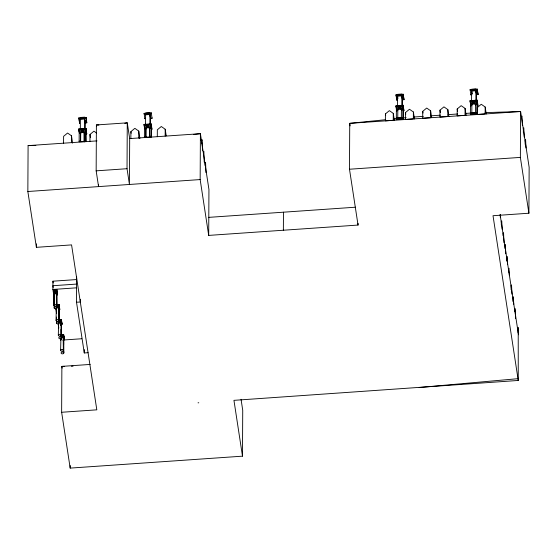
<?xml version="1.0" encoding="UTF-8"?>
<svg xmlns="http://www.w3.org/2000/svg" width="557" height="557" viewBox="0 0 557 557"><rect width="100%" height="100%" fill="white"/><g stroke="black" fill="none" stroke-linecap="round" stroke-linejoin="round"><path stroke-width="0.84" d="M90.192 364.431L61.876 366.388L61.639 412.271L96.814 409.834L71.575 244.899L36.393 247.329L27.85 191.504L28.094 145.621L97.015 140.886M36.393 247.329L36.414 243.869M54.335 298.9L52.887 289.466L52.936 281.194L76.622 279.558M53.667 292L53.764 292.634M53.813 292.516L54.154 294.597M54.071 294.625L53.361 289.821M56.459 309.685L56.132 308.209M57.106 292.404L57.155 292.021M57.113 291.764L56.751 289.389L53.298 289.703L56.703 289.57M56.389 294.653A1.636 1.121 0.3 0 0 57.232 293.553L57.239 293.407A1.636 1.121 0.3 0 0 56.076 292.446M57.343 305.006L58.972 304.749M57.406 294.375L56.661 289.515L53.409 289.737L53.751 292.126M58.743 324.564L58.527 323.749M59.411 307.485L59.314 306.83M58.694 309.741A1.636 1.121 0.3 0 0 59.543 308.641L59.543 308.494A1.636 1.121 0.3 0 0 58.381 307.534M59.62 319.885L61.249 319.634M59.829 309.476L59.056 304.595M60.664 338.705L60.657 340.202L60.504 339.206M61.653 322.259L61.59 321.716M61.688 322.371L61.743 321.988L62.078 324.459M60.476 319.419L58.75 319.537L61.34 319.433L61.702 321.73M61.931 334.973L63.561 334.569L64.299 339.429M62.106 324.355L61.249 319.481L58.784 319.913M63.575 143.24L63.609 136.326L67.557 133.032L71.477 135.783L72.605 143.156M63.999 337.451L64.013 336.811M64.41 339.443L64.048 337.069M71.442 142.696L71.477 135.783M241.049 399.292L242.727 410.286L242.49 456.169L70.182 468.103L70.196 465.499M88.069 352.692L84.274 352.957L76.504 302.221L76.636 276.975M79.31 132.712L78.816 128.904L85.994 128.402L86.746 133.854L85.994 128.402M78.871 117.868L79.623 123.32L78.871 117.868L86.05 117.374L86.801 122.825L85.207 122.937M79.212 129.127L79.143 141.736L86.307 141.562L86.008 130.895M80.326 129.294L80.382 118.787L84.685 118.488L85.291 122.958M80.577 141.631L80.626 133.227A1.803 1.309 -8.7 0 1 81.963 131.87L82.889 131.8A1.803 1.309 -8.7 0 1 84.211 132.977L84.232 141.777L84.211 132.977L85.312 132.9A2.973 2.151 -8.7 0 0 83.042 130.999M81.816 131.09A2.931 2.124 -8.7 0 0 79.526 133.304L80.626 133.227L80.681 133.617L80.64 141.499L80.584 141.109L79.15 141.206M80.319 299.36L80.319 302.04L76.504 302.221M84.629 128.994L84.685 118.488M85.256 128.778L85.291 121.906M85.263 120.611L85.256 121.656L85.047 120.277M84.274 352.957L84.288 349.573M85.604 141.283L85.674 128.674L80.828 129.015M86.801 122.825L86.05 117.374M89.935 141.381L89.976 134.46L93.924 131.167L96.535 132.998M98.575 184.875L98.568 186.609L96.159 170.846L96.396 124.963L127.268 122.825L129.684 138.589L129.44 184.471L127.031 168.708L127.268 122.825L124.754 123.355M130.86 138.547L130.895 131.626L134.85 128.333L138.763 131.083L139.891 138.456L138.728 138.004L138.763 131.083M144.555 128.194L144.054 124.385L151.239 123.891L151.984 129.342L151.991 128.813M144.117 113.35L144.11 113.879L151.295 113.377L151.295 112.855L144.117 113.35L144.869 118.801L144.869 118.279M144.451 124.608L144.388 137.217L151.553 137.043L151.595 128.59M145.572 124.775L145.621 114.269L149.93 113.969L150.536 117.91M145.823 137.119L145.864 128.709A1.803 1.309 -8.7 0 1 147.208 127.351L148.134 127.288A1.803 1.309 -8.7 0 1 149.457 128.458L149.471 137.259L149.457 128.458L150.557 128.389A2.973 2.151 -8.7 0 0 148.287 126.488M145.885 137.509L145.927 129.099L145.864 128.709L144.771 128.785A2.931 2.124 -8.7 0 1 147.062 126.571M149.875 124.483L149.93 113.969M150.501 124.26L150.536 117.388M150.85 136.771L150.912 124.684L144.451 125.13M151.239 123.891L151.232 124.413L144.054 124.907M150.453 118.418L152.047 118.307L152.047 117.778M157.304 136.716L157.339 129.795L161.293 126.502L165.206 129.252L166.216 135.811M165.171 136.173L165.206 129.252M358.047 223.343L358.04 225.063L208.701 235.402L200.158 179.57L200.402 133.687L129.684 138.589M201.669 143.706L201.683 140.253L202.114 139.925L202.483 150.836M203.402 154.171L203.416 151.581L203.848 151.26L204.217 162.164M205.136 165.506L205.15 162.909L205.582 162.588L205.958 172.628M208.701 235.402L208.945 189.519L200.402 133.687L193.53 134.481M283.367 230.229L283.464 212.196M358.04 225.063L349.49 169.231L349.733 123.348L385.646 119.706M385.416 113.927L385.381 120.841L393.249 120.298L393.284 113.377L389.364 110.634L385.416 113.927L385.674 115.626M395.992 105.774L396.744 111.226L395.992 105.774L403.171 105.273L403.922 110.725L403.171 105.273M396.048 94.739L396.8 100.19L396.048 94.739L403.233 94.244L403.978 99.696L402.384 99.8M402.962 106.283L403.533 109.98L403.484 118.857L396.319 119.651L396.389 105.99L399.62 105.767M397.503 106.164L397.559 95.658L401.869 95.358M397.761 118.502L397.802 110.098A1.803 1.309 -8.7 0 1 399.139 108.733L400.072 108.671A1.803 1.309 -8.7 0 1 401.395 109.847L401.43 110.091A1.803 1.309 -8.7 0 0 400.107 108.914L400.33 107.299M401.346 118.251L401.395 109.847L402.495 109.771L402.189 108.88M401.813 105.865L401.869 94.836M402.439 105.649L402.474 98.777M402.781 119.205L402.85 105.545M403.978 99.696L403.233 94.244M405.517 112.535L405.482 119.449L413.35 118.906L413.385 111.992L409.465 109.242L405.517 112.535L405.781 114.241M422.749 111.337L422.714 118.258L430.582 117.715L430.617 110.794L426.697 108.044L422.749 111.337L423.007 113.036M439.981 110.147L439.939 117.067L447.807 116.517L447.849 109.604L443.929 106.853L439.981 110.147L440.364 112.66M457.213 108.956L457.172 115.87L465.039 115.327L465.081 108.406L461.161 105.663L457.213 108.956L457.596 111.491M470.059 100.643L470.811 106.095L470.059 100.643L477.238 100.149L477.99 105.6L477.997 105.071M478.052 94.565L477.3 89.113L470.122 89.607L470.115 90.137L477.293 89.635L478.052 94.565L476.451 94.676L475.936 90.756L471.626 91.056L472.106 94.21M477.6 104.848L477.551 113.725L470.387 114.526L470.456 100.866L472.071 100.754M470.874 94.537L470.867 95.059L470.122 89.607M471.57 101.033L471.633 90.004M471.828 113.377L471.87 104.967A1.803 1.309 -8.7 0 1 473.206 103.609L474.139 103.546A1.803 1.309 -8.7 0 1 475.462 104.723L475.504 105.008A1.803 1.309 -8.7 0 0 474.181 103.832L474.397 102.168M475.42 113.127L475.462 104.723L476.562 104.646M475.88 100.74L475.936 89.705M476.507 100.518L476.541 94.168L475.936 90.227L471.626 90.526L472.113 93.68M476.848 114.074L476.917 100.42L474.494 100.587M477.238 100.149L477.238 100.671L470.059 101.165M477.293 89.635L477.3 89.113M477.314 107.564L477.279 114.477L485.147 113.934L485.182 107.021L481.262 104.27L477.314 107.564L477.669 109.889M500.325 217.432L500.339 214.835M501.3 224.722L501.321 221.261L501.753 220.941L502.136 229.254M503.117 235.681L503.131 233.084L503.563 232.763L503.932 242.803M504.921 248.366L504.941 244.906L505.366 244.586L505.749 253.762M506.724 261.052L506.752 256.728L507.176 256.408L507.559 264.721M508.541 272.011L508.562 268.551L508.987 268.23L509.377 275.68M511.096 289.619L511.124 285.302L511.549 284.975L511.932 294.159M512.906 301.441L512.934 297.125L513.359 296.797L513.749 304.247M514.724 311.537L514.738 308.947L515.169 308.62L515.545 318.667M518.191 332.801L518.219 327.551L518.254 380.459L233.947 400.344L242.49 456.169M518.254 380.459L493.015 215.712L528.906 213.227L520.363 157.401L520.607 111.518L485.168 112.625M521.554 118.112L521.561 116.385L521.993 116.058L522.369 125.241M523.35 132.524L523.371 128.207L523.803 127.88L524.179 137.064M525.16 144.354L525.181 140.03L525.613 139.703L525.996 148.016M528.906 213.227L529.15 167.344L520.607 111.518L349.733 123.348L350.123 125.889M53.723 305.361L53.98 290.81M53.82 305.118L54.064 290.594M54.126 307.993L54.308 297.717M56.027 320.449L56.334 308.244A1.636 1.121 0.3 0 0 56.48 309.142M56.431 323.074L56.536 317.086M58.304 335.328L58.596 323.979M60.616 350.416L60.915 338.21M59.411 307.304L59.794 309.574M63.595 334.646L61.054 334.701M83.153 130.429L82.951 132.19A1.803 1.309 -8.7 0 1 84.274 133.367M148.392 125.91L148.197 127.678A1.803 1.309 -8.7 0 1 149.52 128.855M397.03 118.251L396.326 118.599L403.491 117.805M396.319 119.651L397.023 119.302M471.097 113.12L470.393 113.475L477.558 112.674M470.387 114.526L475.128 113.893M80.681 133.617A1.803 1.309 -8.7 0 1 82.018 132.26L82.951 132.19M145.927 129.099A1.803 1.309 -8.7 0 1 147.264 127.741L148.197 127.678M399 107.954A2.931 2.124 -8.7 0 0 396.702 110.175L397.837 110.342A1.803 1.309 -8.7 0 1 399.181 108.984L400.107 108.914M473.067 102.829A2.931 2.124 -8.7 0 0 470.769 105.043L471.918 105.252A1.803 1.309 -8.7 0 1 473.255 103.894L474.181 103.832M393.339 118.926L396.758 118.578M402.746 117.973L406.164 117.624M419.177 387.512L517.954 378.683M397.607 94.328L401.91 94.029L402.335 96.786M471.675 89.197L475.984 88.897L476.402 91.661M396.048 95.261L403.226 94.767M80.424 117.457L84.734 117.158M145.669 112.939L149.979 112.639M397.559 96.18L401.862 95.888L402.467 99.828M78.871 118.397L86.05 117.896M80.375 119.316L84.685 119.017M145.621 114.798L149.93 114.498L150.529 118.439M402.391 99.278L403.985 99.167M476.458 94.147L478.052 94.042M395.992 106.296L403.171 105.802M146.066 124.496L150.912 124.162M78.809 129.426L85.987 128.932M470.449 102.439L476.91 101.994L477.593 106.429M79.205 129.649L85.667 129.203L86.349 133.638M144.444 126.181L150.905 125.736L151.588 130.171M396.326 118.077L402.788 117.631M470.393 112.946L476.855 112.5M413.872 117.005L423.306 116.357M431.021 115.821L440.455 115.167M448.176 114.631L457.61 113.983M465.325 113.447L470.47 113.092M400.671 118.021L397.761 117.98M473.311 113.036L471.828 112.848M85.611 140.761L84.17 140.858L84.232 141.248M144.388 136.688L145.83 136.59L145.885 136.98M150.85 136.242L149.415 136.34L149.478 136.73M398.638 119.191L403.484 118.857M200.423 140.044L202.114 139.925M96.159 170.846L127.031 168.708M27.85 191.504L200.158 179.57M349.49 169.231L520.363 157.401M208.798 217.362L355.526 207.204M76.601 284.077L52.908 285.72L53.173 287.44M52.887 289.466L76.581 287.823M53.409 289.891L56.661 289.668M56.473 304.735L59.063 304.477L59.007 304.86L56.501 305.034M56.473 304.776L59.056 304.561L59.418 306.956M61.089 335.001L63.595 334.827L63.651 334.444L63.978 336.915M64.041 339.972L81.809 338.74M198.048 402.829L198.765 402.774M28.094 145.621L35.836 145.481M64.459 366.346L61.876 366.388L62.14 368.107M71.345 366.221L73.064 366.193M57.468 294.493L57.148 292.07M98.888 125.06L96.396 124.963L96.653 126.62M472.963 102.265L473.255 103.894M398.896 107.397L399.181 108.984M146.957 126.007L147.264 127.741M81.712 130.526L82.018 132.26M485.182 107.021L486.247 113.997M518.219 328.379L518.518 330.35M500.082 214.431L518.497 334.771M475.977 89.949L476.507 93.402M477.593 105.377L476.917 100.942L470.456 101.388L470.909 104.347M465.081 108.406L466.112 115.174M447.849 109.604L448.872 116.302M430.617 110.794L431.654 117.576M413.385 111.992L414.457 118.989M401.91 95.08L402.467 99.299M403.526 110.502L402.85 106.074L396.389 106.519L396.842 109.471M403.519 111.553L402.843 107.125L396.382 107.571L396.835 110.523M397.559 95.658L397.921 98.547M393.284 113.377L394.321 120.187M151.295 112.855L152.047 118.307M150.293 114.714L150.508 116.093M150.181 115.069L150.501 117.144M150.912 124.684L151.595 129.12M144.054 124.385L144.562 127.671M130.895 131.626L131.146 133.269M89.976 134.46L90.478 137.739M86.342 134.69L85.667 130.254L79.198 130.7L79.428 132.176M78.816 128.904L79.317 132.19M52.936 281.194L53.194 282.914M56.292 308.571L56.459 309.838M60.72 338.099L61.005 339.979M55.777 308.334L56.563 313.48M58.137 323.77L58.798 328.059M61.639 412.271L70.182 468.103M63.735 338.322L63.839 352.846M63.331 335.69L63.435 350.221M61.423 323.234L61.528 337.765M61.131 335.133L61.019 320.602A1.232 0.849 0.3 0 1 60.978 320.936M59.146 308.355L59.251 322.879M58.743 305.723L58.847 320.254M56.835 293.267L56.946 307.798M56.438 290.636L56.542 305.166M63.651 339.387L63.686 344.525M63.728 351.376L63.742 353.089A1.33 0.912 0.3 0 1 61.59 353.653A1.33 0.912 0.3 0 1 61.952 352.094A1.33 0.912 0.3 0 1 63.742 353.089M63.247 335.906L63.338 350.464A1.33 0.912 0.3 0 1 61.193 351.021A1.33 0.912 0.3 0 1 61.549 349.469A1.33 0.912 0.3 0 1 63.338 350.464M61.347 324.299L61.43 338.008A1.33 0.912 0.3 0 1 59.286 338.565A1.33 0.912 0.3 0 1 59.641 337.006A1.33 0.912 0.3 0 1 61.43 338.008M60.992 329.382L61.026 335.377A1.33 0.912 0.3 0 1 58.882 335.941A1.33 0.912 0.3 0 1 59.244 334.381A1.33 0.912 0.3 0 1 61.026 335.377M59.063 308.564L59.153 323.123A1.33 0.912 0.3 0 1 57.009 323.687A1.33 0.912 0.3 0 1 57.364 322.127A1.33 0.912 0.3 0 1 59.153 323.123M56.751 293.476L56.849 308.042A1.33 0.912 0.3 0 1 54.697 308.599A1.33 0.912 0.3 0 1 55.059 307.039A1.33 0.912 0.3 0 1 56.849 308.042M56.348 290.851L56.445 305.41A1.33 0.912 0.3 0 1 54.294 305.974A1.33 0.912 0.3 0 1 54.656 304.414A1.33 0.912 0.3 0 1 56.445 305.41M474.453 102.753A2.931 2.124 -8.7 0 1 476.604 104.667M400.218 107.87A2.966 2.144 -8.7 0 1 402.495 109.771M63.289 338.308A1.246 0.856 0.3 0 1 63.47 339.512M63.282 338.377A1.246 0.849 0.3 0 1 63.47 339.575M62.969 337.5A1.636 1.121 0.3 0 1 63.776 339.283M61.068 339.109A1.636 1.121 0.3 0 1 60.936 338.252M62.969 337.639A1.636 1.121 0.3 0 1 63.776 339.429M61.068 339.248A1.636 1.121 0.3 0 1 60.936 338.391M63.338 338.893A1.337 0.919 0.3 0 1 63.136 340.418A1.281 0.877 0.3 0 0 63.303 338.928M63.338 339.018A1.337 0.919 0.3 0 1 63.136 340.543A1.253 0.856 0.3 0 0 63.282 339.109M60.978 323.192A1.246 0.856 0.3 0 1 60.79 324.613M61.221 322.761A1.636 1.121 0.3 0 1 60.978 324.62M58.757 324.16A1.636 1.121 0.3 0 1 58.569 323.742M61.221 322.621A1.636 1.121 0.3 0 1 61.465 324.195M60.824 325.455A1.337 0.919 0.3 0 0 61.033 323.93A1.295 0.891 0.3 0 1 60.81 325.441M60.978 324.028A1.253 0.856 0.3 0 1 61.159 325.232M61.096 335.78A1.295 0.891 0.3 0 1 62.913 335.648A1.295 0.891 0.3 0 1 63.108 336.901M61.131 335.871A1.246 0.849 0.3 0 1 62.676 335.655A1.246 0.849 0.3 0 1 63.289 336.658M60.831 335.377A1.636 1.121 0.3 0 1 63.129 335.223A1.636 1.121 0.3 0 1 63.373 336.797M60.831 335.237A1.636 1.121 0.3 0 1 63.129 335.077A1.636 1.121 0.3 0 1 63.373 336.658M61.688 335.036A1.156 0.794 0.3 0 1 62.83 335.161M61.514 335.029A1.232 0.849 0.3 0 1 62.454 334.966M63.185 335.377A1.232 0.849 0.3 0 1 63.289 336.017M61.054 336.4A1.337 0.919 0.3 0 1 62.941 336.268A1.337 0.919 0.3 0 1 63.136 337.563M61.103 336.428A1.281 0.877 0.3 0 1 62.69 336.205A1.281 0.877 0.3 0 1 63.324 337.236M58.826 320.714A1.246 0.849 0.3 0 1 60.372 320.498A1.246 0.849 0.3 0 1 60.985 321.5M58.826 320.783A1.246 0.849 0.3 0 1 60.372 320.574A1.246 0.849 0.3 0 1 60.985 321.57M58.52 320.296A1.636 1.121 0.3 0 1 60.824 320.136A1.636 1.121 0.3 0 1 61.061 321.716M58.52 320.15A1.636 1.121 0.3 0 1 60.824 319.99A1.636 1.121 0.3 0 1 61.061 321.57M58.896 320.191A1.156 0.794 0.3 0 1 60.525 320.073M58.833 320.157A1.232 0.849 0.3 0 1 60.574 320.031M58.75 321.312A1.337 0.919 0.3 0 1 60.414 321.083A1.337 0.919 0.3 0 1 61.068 322.162M58.812 321.521A1.253 0.856 0.3 0 1 60.372 321.305A1.253 0.856 0.3 0 1 60.985 322.308M60.985 322.113A1.246 0.856 0.3 0 0 60.372 321.111A1.246 0.856 0.3 0 0 58.819 321.326A1.281 0.877 0.3 0 1 60.386 321.117A1.281 0.877 0.3 0 1 61.012 322.148M58.743 321.438A1.337 0.919 0.3 0 1 60.414 321.208A1.337 0.919 0.3 0 1 61.068 322.28M56.549 305.835A1.246 0.849 0.3 0 1 58.095 305.619A1.246 0.849 0.3 0 1 58.708 306.622M56.549 305.904A1.246 0.849 0.3 0 1 58.095 305.689A1.246 0.849 0.3 0 1 58.708 306.691A1.636 1.121 0.3 0 0 58.77 305.264A1.636 1.121 0.3 0 0 56.737 304.992M56.737 305.132A1.636 1.121 0.3 0 1 58.77 305.41A1.636 1.121 0.3 0 1 58.784 306.83M56.466 306.559A1.337 0.919 0.3 0 1 58.541 306.552A1.337 0.919 0.3 0 1 58.151 307.944A1.253 0.856 0.3 0 0 58.471 306.635A1.253 0.856 0.3 0 0 56.536 306.642M58.269 308.188A1.246 0.856 0.3 0 1 58.889 309.546A1.246 0.849 0.3 0 0 58.269 308.258M59.543 308.494A1.636 1.121 0.3 0 1 58.701 309.595M58.381 307.673A1.636 1.121 0.3 0 1 59.543 308.641M56.48 309.281A1.636 1.121 0.3 0 1 56.348 308.425M58.29 308.759A1.337 0.919 0.3 0 1 58.951 310.221A1.281 0.877 0.3 0 0 58.715 308.961M58.757 309.051A1.337 0.919 0.3 0 1 58.951 310.346A1.253 0.856 0.3 0 0 58.701 309.142M58.701 308.947A1.246 0.856 0.3 0 1 58.882 310.152M54.419 291.959A1.246 0.856 0.3 0 1 54.342 290.67A1.246 0.856 0.3 0 1 56.215 290.789A1.246 0.856 0.3 0 1 55.797 292.049M54.175 291.764A1.636 1.121 0.3 0 1 53.938 290.183A1.636 1.121 0.3 0 1 56.236 290.023A1.636 1.121 0.3 0 1 56.48 291.603M54.175 291.903A1.636 1.121 0.3 0 1 53.932 290.329A1.636 1.121 0.3 0 1 56.236 290.169A1.636 1.121 0.3 0 1 56.48 291.75M55.08 289.884A1.232 0.849 0.3 0 1 55.561 289.912M54.412 292.759A1.253 0.856 0.3 0 1 54.335 291.471A1.253 0.856 0.3 0 1 56.215 291.596A1.295 0.891 0.3 0 1 55.818 292.85A1.253 0.856 0.3 0 0 56.215 291.596A1.295 0.891 0.3 0 0 54.308 291.415A1.337 0.919 0.3 0 0 54.356 292.759A1.295 0.891 0.3 0 1 54.308 291.415A1.337 0.919 0.3 0 1 56.285 291.513A1.337 0.919 0.3 0 1 55.839 292.857M55.839 292.738A1.337 0.919 0.3 0 0 56.285 291.388A1.337 0.919 0.3 0 0 54.28 291.262A1.337 0.919 0.3 0 0 54.356 292.641A1.281 0.877 0.3 0 1 54.321 291.29A1.281 0.877 0.3 0 1 56.236 291.415A1.281 0.877 0.3 0 1 55.811 292.704M55.965 293.073A1.246 0.856 0.3 0 1 56.577 294.43M57.239 293.407A1.636 1.121 0.3 0 1 56.389 294.507M54.168 294.054A1.636 1.121 0.3 0 1 54.335 292.815M56.076 292.592A1.636 1.121 0.3 0 1 57.232 293.553M54.168 294.193A1.636 1.121 0.3 0 1 54.335 292.954M55.985 293.678A1.337 0.919 0.3 0 1 56.647 295.133M54.273 294.646A1.337 0.919 0.3 0 1 54.321 294.291M56.64 295.259A1.337 0.919 0.3 0 0 55.985 293.797A1.295 0.891 0.3 0 1 56.612 295.252A1.253 0.856 0.3 0 0 55.958 293.901M54.273 294.771A1.337 0.919 0.3 0 1 54.321 294.416M55.965 293.713A1.281 0.877 0.3 0 1 56.598 295.113M60.831 325.33A1.337 0.919 0.3 0 0 61.033 323.812A1.281 0.877 0.3 0 1 60.797 325.295M62.941 336.393A1.337 0.919 0.3 0 0 61.054 336.525A1.295 0.891 0.3 0 1 62.913 336.428A1.295 0.891 0.3 0 1 63.101 337.681A1.337 0.919 0.3 0 0 62.941 336.393M56.605 321.055A1.33 0.912 0.3 0 0 58.75 320.498A1.33 0.912 0.3 0 0 56.967 319.502A1.33 0.912 0.3 0 0 56.605 321.055M58.541 306.427A1.337 0.919 0.3 0 0 56.473 306.434A1.281 0.877 0.3 0 1 58.492 306.454A1.281 0.877 0.3 0 1 58.123 307.784A1.337 0.919 0.3 0 0 58.541 306.427"/></g></svg>
